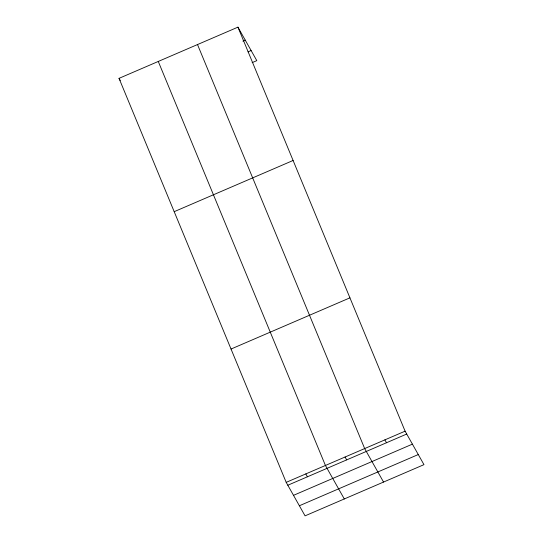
<?xml version="1.0" encoding="UTF-8"?>
<svg xmlns="http://www.w3.org/2000/svg" width="543" height="543" viewBox="0 0 543 543"><rect width="100%" height="100%" fill="white"/><g stroke="black" fill="none" stroke-linecap="round" stroke-linejoin="round"><path stroke-width="0.81" d="M237.936 27.15L405.098 431.162L423.968 464.652L305.064 515.85L286.195 482.36L119.032 78.348L237.936 27.15L256.805 60.64L252.135 62.649M242.911 41.132L245.246 40.128M248.002 51.877L251.11 50.533M174.194 211.675L293.098 160.477M231.033 349.04L349.936 297.842M286.195 482.36L405.098 431.162M287.817 485.238L406.721 434.04M293.512 495.338L412.415 444.14M299.376 505.75L418.28 454.545M384.885 439.871L386.507 442.742M383.541 482.055L364.672 448.572L197.509 44.56M345.056 457.023L346.672 459.894M119.032 78.348L120.247 80.507M344.303 498.956L325.433 465.466L158.271 61.454M305.818 473.917L307.433 476.788"/></g></svg>
